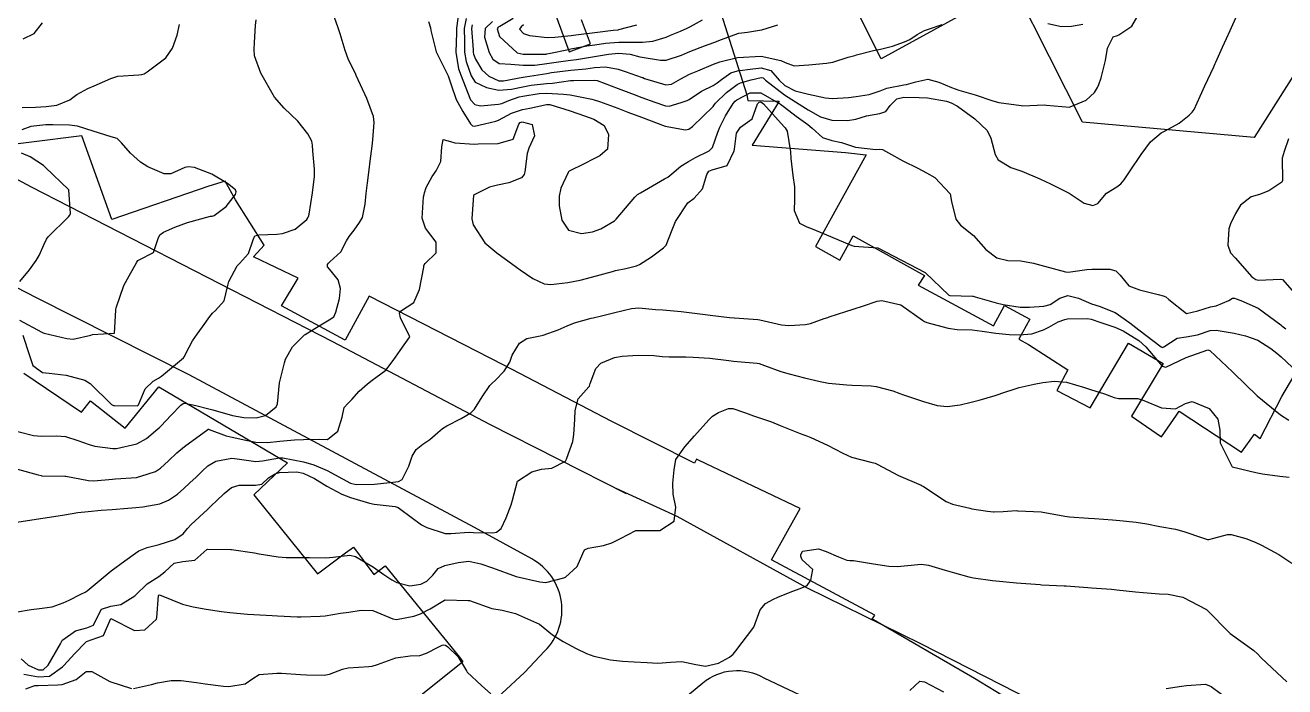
# Model space of a CAD drawing. Header units: metres. Extents: x 318500 to 325275, y 7408834 to 7428799.
# Drawn here: x 320333.5 to 320439.3, y 7410112.4 to 7410168 of the extents above; entities that cross this region are included whole.
import ezdxf

# ---------------------------------------------------------------- set-up
doc = ezdxf.new("R2010")
doc.units = ezdxf.units.M
doc.header["$MEASUREMENT"] = 0
for name, color, linetype in [('Curvas de Nivel 1m', 11, 'Continuous'), ('Curvas de Nivel 5m', 15, 'Continuous'), ('Edificações', 30, 'Continuous'), ('Vias Primárias', 230, 'Continuous')]:
    doc.layers.add(name, color=color, linetype=linetype)

msp = doc.modelspace()

# ---------------------------------------------------------------- linework, layer by layer
at = {"layer": 'Curvas de Nivel 1m', "flags": 128}
for points, elevation in [([(320369.9, 7410169.2), (320369.71, 7410167.75), (320369.69, 7410167.38), (320369.65, 7410165.75), (320369.88, 7410164.34), (320370.09, 7410163.75), (320370.63, 7410162.37), (320370.89, 7410161.74), (320371.24, 7410161.34), (320371.73, 7410161.24), (320373.24, 7410161.36), (320373.51, 7410161.44), (320374.1, 7410161.69), (320374.96, 7410161.98), (320375.26, 7410162.04), (320376.65, 7410162.26), (320377.26, 7410162.29), (320378.68, 7410162.21), (320379.26, 7410162.15), (320381.06, 7410161.79), (320381.25, 7410161.74), (320381.72, 7410161.59), (320383.24, 7410161.02), (320384.1, 7410160.69), (320385.23, 7410160.27), (320387.22, 7410159.52), (320388.93, 7410159.2), (320389.22, 7410159.27), (320389.52, 7410159.49), (320390.39, 7410160.32), (320391.25, 7410161.17), (320391.37, 7410161.34), (320391.46, 7410161.46), (320392.37, 7410162.34), (320393.27, 7410163.01), (320393.56, 7410163.15), (320394.44, 7410163.42), (320395.28, 7410163.61), (320395.45, 7410163.58), (320395.65, 7410163.4), (320397.26, 7410162.16), (320398.47, 7410161.37), (320399.24, 7410160.89), (320400.27, 7410160.31), (320401.23, 7410160.02), (320402.55, 7410159.99), (320403.23, 7410160.11), (320404.14, 7410160.39), (320405.24, 7410160.58), (320405.77, 7410160.75), (320406.13, 7410161.27), (320406.69, 7410161.83), (320407.26, 7410161.95), (320408.56, 7410161.93), (320409.26, 7410161.91), (320410.84, 7410161.62), (320411.25, 7410161.48), (320411.78, 7410161.19), (320413.23, 7410160.14), (320414.26, 7410159.15), (320414.58, 7410158.51), (320414.93, 7410157.14), (320415.19, 7410156.69), (320416.26, 7410156.06), (320417.18, 7410155.73), (320418.69, 7410155.1), (320419.17, 7410154.87), (320419.54, 7410154.71), (320421.15, 7410153.88), (320422.41, 7410153.05), (320423.14, 7410152.86), (320423.56, 7410153.03), (320424.28, 7410153.9), (320425.16, 7410154.43), (320425.5, 7410154.67), (320425.77, 7410155), (320426.33, 7410155.84), (320427.1, 7410156.98), (320427.2, 7410157.14), (320427.98, 7410158.21), (320428.87, 7410158.96), (320429.11, 7410159.08), (320429.22, 7410159.13), (320430.39, 7410159.78), (320431.24, 7410160.45), (320431.49, 7410160.69), (320431.66, 7410160.92), (320432.15, 7410162.03), (320432.55, 7410162.91), (320433.3, 7410164.5), (320433.42, 7410164.78), (320433.48, 7410164.9), (320434.04, 7410166.17), (320434.37, 7410166.89), (320434.66, 7410167.57), (320435.27, 7410168.88)], 751), ([(320332.87, 7410133.85), (320334.17, 7410133.53), (320334.86, 7410133.45), (320336.15, 7410133.48), (320336.86, 7410133.43), (320337.91, 7410133.11), (320338.86, 7410132.76), (320339.32, 7410132.62), (320340.85, 7410132.42), (320341.16, 7410132.43), (320342.86, 7410132.82), (320343.67, 7410133.28), (320344.63, 7410134.08), (320344.76, 7410134.2), (320344.87, 7410134.31), (320345.74, 7410135.22), (320346.56, 7410136.06), (320346.74, 7410136.21), (320346.9, 7410136.25), (320347.8, 7410136.04), (320348.9, 7410135.77), (320349.23, 7410135.68), (320350.89, 7410135.21), (320351.85, 7410135.02), (320352.89, 7410135.01), (320353.66, 7410135.19), (320354.57, 7410135.94), (320354.67, 7410136.18), (320354.85, 7410137.94), (320354.93, 7410138.29), (320355.26, 7410139.62), (320355.35, 7410139.94), (320355.94, 7410140.96), (320356.87, 7410141.92), (320356.93, 7410141.97), (320356.98, 7410142.01), (320358.16, 7410142.74), (320359, 7410143.24), (320359.39, 7410143.5), (320359.56, 7410143.88), (320359.87, 7410145.04), (320359.95, 7410145.88), (320359.77, 7410146.6), (320359.06, 7410147.48), (320358.87, 7410147.7), (320358.88, 7410147.89), (320358.95, 7410148), (320359.06, 7410148.11), (320359.99, 7410148.97), (320360.47, 7410149.87), (320360.7, 7410150.26), (320361.1, 7410150.79), (320361.56, 7410151.41), (320361.8, 7410151.85), (320362.02, 7410152.96), (320362.12, 7410153.85), (320362.23, 7410154.77), (320362.37, 7410155.85), (320362.46, 7410156.57), (320362.62, 7410157.85), (320362.68, 7410158.37), (320362.8, 7410159.84), (320362.73, 7410160.34), (320362.18, 7410161.85), (320361.28, 7410163.78), (320361.24, 7410163.86), (320360.6, 7410165.17), (320360.34, 7410165.87), (320359.92, 7410167.28), (320359.73, 7410167.88), (320359.35, 7410168.97)], 752), ([(320333.28, 7410141.94), (320333.85, 7410140.23), (320334.11, 7410139.39), (320334.94, 7410138.81), (320335.48, 7410138.75), (320336.93, 7410138.6), (320338.49, 7410138.16), (320338.93, 7410137.9), (320340.74, 7410136.13), (320340.9, 7410136.05), (320340.99, 7410136.04), (320342.9, 7410136.02), (320342.95, 7410136.05), (320342.99, 7410136.1), (320343.56, 7410137.45), (320344.22, 7410138.09), (320344.67, 7410138.34), (320344.93, 7410138.51), (320346.77, 7410140.05), (320346.85, 7410140.15), (320346.96, 7410140.42), (320347.53, 7410141.48), (320347.93, 7410142.04), (320348.38, 7410142.64), (320349, 7410143.53), (320349.22, 7410143.8), (320349.45, 7410144.02), (320350.18, 7410144.85), (320350.47, 7410146.01), (320350.57, 7410146.47), (320351.05, 7410147.35), (320351.27, 7410147.78), (320351.47, 7410147.99), (320352.22, 7410148.83), (320352.62, 7410149.98), (320352.77, 7410150.3), (320353.1, 7410150.4), (320354.6, 7410150.45), (320355.1, 7410150.51), (320356.16, 7410150.87), (320357.12, 7410151.68), (320357.22, 7410151.81), (320357.28, 7410151.92), (320357.34, 7410152.13), (320357.6, 7410153.91), (320357.78, 7410155.29), (320357.78, 7410155.91), (320357.64, 7410157.46), (320357.62, 7410157.91), (320357.55, 7410158.26), (320357.21, 7410158.88), (320356.38, 7410159.93), (320355.24, 7410161.03), (320354.41, 7410161.95), (320353.28, 7410163.97), (320352.73, 7410165.42), (320352.7, 7410165.98), (320352.73, 7410166.56), (320352.82, 7410167.98), (320352.87, 7410168.45)], 751), ([(320333.31, 7410166.86), (320334.24, 7410167.31), (320334.92, 7410168.22)], 749), ([(320367.34, 7410168.33), (320367.52, 7410167.78), (320367.54, 7410167.56), (320367.99, 7410165.77), (320368.68, 7410164.37), (320369.01, 7410163.76), (320369.27, 7410162.92), (320369.67, 7410161.75), (320370.22, 7410160.76), (320370.89, 7410159.73), (320371.04, 7410159.56), (320371.22, 7410159.53), (320372.06, 7410159.72), (320373, 7410159.93), (320373.22, 7410160.02), (320374.31, 7410160.61), (320375.24, 7410160.93), (320375.87, 7410161.04), (320377.25, 7410161.35), (320377.55, 7410161.34), (320379.24, 7410160.82), (320380.45, 7410160.39), (320381.23, 7410160.1), (320382.09, 7410159.59), (320382.46, 7410158.83), (320382.37, 7410157.58), (320381.75, 7410157.03), (320381.19, 7410156.74), (320380.43, 7410156.36), (320379.17, 7410155.73), (320379.11, 7410155.68), (320379.08, 7410155.62), (320378.46, 7410154.32), (320378.31, 7410153.63), (320378.32, 7410152.83), (320378.56, 7410151.63), (320379.11, 7410150.78), (320380.21, 7410150.5), (320381.11, 7410150.63), (320381.81, 7410150.89), (320382.96, 7410151.57), (320383.12, 7410151.71), (320384.67, 7410153.55), (320384.9, 7410153.79), (320385.15, 7410153.93), (320386.17, 7410154.51), (320387.16, 7410155.08), (320387.44, 7410155.24), (320387.78, 7410155.51), (320388.53, 7410156.15), (320389.19, 7410156.56), (320389.77, 7410156.9), (320390.92, 7410157.46), (320391.2, 7410157.72), (320391.66, 7410159.01), (320391.82, 7410159.45), (320392.3, 7410160.39), (320392.94, 7410161.44), (320393.09, 7410161.61), (320393.25, 7410161.73), (320394.37, 7410162.31), (320395.26, 7410162.33), (320396.92, 7410161.38), (320397.25, 7410161.13), (320398.23, 7410160.37), (320399.22, 7410159.65), (320399.58, 7410159.35), (320400.45, 7410158.58), (320401.21, 7410158.31), (320402.04, 7410158.15), (320403.2, 7410157.76), (320404.93, 7410157.55), (320405.2, 7410157.6), (320405.49, 7410157.56), (320405.98, 7410157.27), (320407.19, 7410156.6), (320408.43, 7410155.99), (320409.18, 7410155.61), (320409.86, 7410155.21), (320411.15, 7410153.82), (320411.28, 7410153.2), (320411.63, 7410151.69), (320412.04, 7410151.19), (320413.11, 7410150.34), (320414.16, 7410149.15), (320415.08, 7410148.44), (320415.99, 7410148.22), (320417.08, 7410148.21), (320418.16, 7410148.01), (320419.07, 7410147.75), (320420.85, 7410147.28), (320421.06, 7410147.26), (320422.65, 7410147.46), (320423.07, 7410147.49), (320424.58, 7410147.5), (320425.07, 7410147.35), (320425.43, 7410147), (320426.17, 7410146.11), (320427.05, 7410145.77), (320428.63, 7410145.38), (320429.04, 7410145.27), (320429.26, 7410145.18), (320429.51, 7410144.95), (320431.02, 7410143.77), (320431.95, 7410143.99), (320433.03, 7410144.33), (320433.51, 7410144.42), (320434.56, 7410144.88), (320434.87, 7410145.05), (320435.04, 7410145.05), (320435.17, 7410145.01), (320435.58, 7410144.87), (320437.03, 7410144.22), (320438.93, 7410142.82), (320439.01, 7410142.75), (320439.34, 7410142.48)], 752), ([(320371.03, 7410168.04), (320370.97, 7410167.74), (320371.09, 7410165.94), (320371.1, 7410165.73), (320371.13, 7410165.57), (320371.29, 7410165.15), (320371.83, 7410164.27), (320372.42, 7410163.71), (320373.27, 7410163.33), (320373.65, 7410163.32), (320375.28, 7410163.65), (320375.31, 7410163.65), (320375.47, 7410163.68), (320377.28, 7410163.96), (320377.67, 7410164.03), (320379.29, 7410164.23), (320380.55, 7410164.35), (320381.29, 7410164.44), (320382.22, 7410164.51), (320383.29, 7410164.32), (320383.86, 7410164.13), (320385.28, 7410163.61), (320385.34, 7410163.6), (320385.48, 7410163.54), (320387.27, 7410162.99), (320387.75, 7410163.04), (320388.55, 7410163.5), (320389.28, 7410163.89), (320389.98, 7410164.17), (320391.29, 7410164.72), (320391.81, 7410164.94), (320393.3, 7410165.29), (320395.29, 7410165.4), (320396.94, 7410165.03), (320397.29, 7410164.88), (320398.06, 7410164.6), (320399.29, 7410164.69), (320400.78, 7410164.83), (320401.3, 7410164.91), (320402.58, 7410165.31), (320403.14, 7410165.47), (320403.3, 7410165.51), (320404.71, 7410165.88), (320405.31, 7410166), (320406.33, 7410166.25), (320407.32, 7410166.6), (320407.76, 7410166.8), (320408.39, 7410167.23), (320409, 7410167.56), (320409.34, 7410167.67), (320410.49, 7410168.06)], 749), ([(320372.72, 7410168.33), (320372.1, 7410167.72), (320372.04, 7410166.99), (320372.44, 7410165.71), (320372.75, 7410165.16), (320373.29, 7410164.78), (320374.26, 7410164.72), (320375.29, 7410164.65), (320376.27, 7410164.64), (320377.29, 7410164.78), (320378.65, 7410164.98), (320379.29, 7410165.06), (320379.79, 7410165.12), (320381.3, 7410165.37), (320382.46, 7410165.58), (320383.3, 7410165.65), (320384.28, 7410165.56), (320385.11, 7410165.35), (320385.3, 7410165.31), (320386.83, 7410165.06), (320387.3, 7410165.06), (320388.6, 7410165.5), (320389.09, 7410165.71), (320389.3, 7410165.79), (320390.53, 7410166.26), (320391.32, 7410166.56), (320391.96, 7410166.81), (320393.33, 7410167.32), (320393.42, 7410167.35), (320394.14, 7410167.43), (320395.15, 7410167.59), (320395.33, 7410167.63), (320396.69, 7410168.04)], 748), ([(320374.47, 7410168.56), (320373.33, 7410167.89), (320373.2, 7410167.83), (320373.11, 7410167.7), (320373.32, 7410167.07), (320374.79, 7410165.69), (320375.3, 7410165.57), (320377.23, 7410165.58), (320377.3, 7410165.59), (320377.6, 7410165.65), (320378.98, 7410165.95), (320379.31, 7410166.02), (320380.64, 7410166.27), (320381.31, 7410166.37), (320382.22, 7410166.49), (320383.32, 7410166.58), (320384.29, 7410166.58), (320385.32, 7410166.58), (320386.18, 7410166.67), (320387.32, 7410167.01), (320387.68, 7410167.16), (320388.52, 7410167.5), (320389.07, 7410167.76), (320389.34, 7410167.89), (320390.37, 7410168.45)], 747), ([(320375.34, 7410168.05), (320375.13, 7410167.88), (320375, 7410167.68), (320375.32, 7410167.3), (320375.84, 7410167.15), (320377.32, 7410166.97), (320377.97, 7410166.99), (320379.32, 7410167.15), (320379.73, 7410167.2), (320381.33, 7410167.4), (320382.87, 7410167.58), (320383.27, 7410167.63), (320383.33, 7410167.65), (320384.84, 7410168.05)], 746), ([(320419.35, 7410168.14), (320420.51, 7410167.91), (320421.34, 7410167.93), (320422.31, 7410168.09)], 749), ([(320332.83, 7410130.69), (320334.57, 7410130.21), (320334.82, 7410130.15), (320334.89, 7410130.14), (320336.82, 7410130.11), (320336.9, 7410130.1), (320338.81, 7410129.74), (320339.25, 7410129.72), (320340.82, 7410129.85), (320341.07, 7410129.87), (320342.82, 7410130), (320342.9, 7410130.01), (320343.2, 7410130.1), (320344.41, 7410130.5), (320344.83, 7410130.76), (320345.51, 7410131.4), (320346.22, 7410132.06), (320346.86, 7410132.6), (320348.82, 7410134.02), (320348.85, 7410134.04), (320348.87, 7410134.04), (320348.92, 7410134.02), (320350.35, 7410133.49), (320350.86, 7410133.38), (320352.01, 7410133.13), (320352.86, 7410132.95), (320353.82, 7410132.92), (320354.86, 7410133.05), (320356.09, 7410133.16), (320356.86, 7410133.18), (320358.16, 7410133.2), (320358.86, 7410133.19), (320359.74, 7410133.88), (320360.09, 7410135.07), (320360.27, 7410135.87), (320360.57, 7410136.2), (320360.91, 7410136.54), (320361.53, 7410137.25), (320362.22, 7410137.85), (320362.62, 7410138.16), (320362.94, 7410138.38), (320363.77, 7410139.01), (320364.39, 7410139.82), (320364.97, 7410140.66), (320365.78, 7410141.8), (320365, 7410143.41), (320364.91, 7410143.81), (320364.93, 7410143.89), (320365.01, 7410143.96), (320366.12, 7410144.69), (320366.59, 7410145.79), (320366.96, 7410147.68), (320366.97, 7410147.78), (320366.98, 7410147.86), (320367.06, 7410147.98), (320367.99, 7410148.86), (320368, 7410149.77), (320367.11, 7410150.94), (320366.82, 7410151.78), (320366.94, 7410153.58), (320366.98, 7410153.78), (320367, 7410153.92), (320367.15, 7410154.36), (320367.65, 7410155.29), (320367.99, 7410155.77), (320368.39, 7410156.56), (320368.47, 7410157.77), (320368.57, 7410158.41), (320369.2, 7410158.22), (320369.56, 7410158.11), (320371.2, 7410158), (320371.51, 7410158.03), (320373.2, 7410158.07), (320374.46, 7410158.44), (320374.93, 7410159.68), (320375.06, 7410159.84), (320375.22, 7410159.88), (320376.06, 7410159.67), (320376.26, 7410158.71), (320375.77, 7410157.67), (320375.64, 7410157.23), (320375.45, 7410155.68), (320375.38, 7410155.46), (320375.16, 7410155.19), (320374.09, 7410154.76), (320373.15, 7410154.55), (320372.47, 7410154.39), (320371.14, 7410153.73), (320370.98, 7410151.73), (320371.11, 7410151.23), (320372.08, 7410149.72), (320373.08, 7410148.88), (320374.75, 7410147.68), (320375.06, 7410147.44), (320376.1, 7410146.71), (320377.05, 7410146.27), (320377.61, 7410146.21), (320379.05, 7410146.37), (320380.08, 7410146.58), (320381.05, 7410146.84), (320382.8, 7410147.31), (320383.06, 7410147.38), (320383.91, 7410147.56), (320384.83, 7410147.78), (320385.07, 7410147.88), (320386.07, 7410148.54), (320387.09, 7410149.3), (320387.21, 7410149.4), (320387.3, 7410149.52), (320387.8, 7410150.82), (320388.09, 7410151.51), (320389.14, 7410153.07), (320389.65, 7410153.48), (320390.37, 7410154.26), (320390.72, 7410155.47), (320390.89, 7410155.75), (320391.18, 7410155.84), (320392.42, 7410156.21), (320393.03, 7410157.44), (320393.05, 7410157.6), (320393.21, 7410158.92), (320393.56, 7410159.43), (320394.52, 7410160.13), (320394.97, 7410161.41), (320395.11, 7410161.55), (320395.25, 7410161.56), (320395.48, 7410161.41), (320397.22, 7410159.47), (320397.3, 7410159.38), (320397.48, 7410159.11), (320397.76, 7410157.37), (320397.78, 7410156.79), (320397.94, 7410155.37), (320398.1, 7410154.42), (320398.08, 7410153.37), (320398.06, 7410152.44), (320398.51, 7410151.37), (320399.12, 7410151.06), (320399.58, 7410150.88), (320401.1, 7410150.25), (320402.91, 7410149.49), (320403.09, 7410149.44), (320405.09, 7410149.28), (320407.08, 7410148.27), (320409.06, 7410147.22), (320411.04, 7410145.31), (320411.13, 7410145.28), (320413.04, 7410145.23), (320413.09, 7410145.22), (320413.25, 7410145.17), (320415.03, 7410144.68), (320415.62, 7410144.54), (320417.03, 7410144.31), (320417.82, 7410144.31), (320419.03, 7410144.4), (320419.57, 7410144.54), (320420.37, 7410145.07), (320421.04, 7410145.29), (320421.95, 7410145.05), (320423.03, 7410144.59), (320423.66, 7410144.4), (320425.02, 7410143.87), (320426.24, 7410142.99), (320427, 7410142.39), (320428.89, 7410140.96), (320428.98, 7410140.92), (320429.1, 7410140.96), (320430.22, 7410141.71), (320430.99, 7410141.82), (320431.92, 7410141.99), (320433, 7410142.35), (320433.51, 7410142.38), (320435, 7410142.12), (320435.97, 7410141.89), (320436.99, 7410141.52), (320438.08, 7410140.83), (320438.59, 7410140.44), (320438.97, 7410140.13), (320440.35, 7410138.81)], 753), ([(320439.58, 7410158.46), (320439.21, 7410157.39), (320439.05, 7410156.82), (320439.06, 7410154.94), (320439, 7410154.82), (320437.91, 7410154.09), (320437.15, 7410153.79), (320436.44, 7410153.57), (320435.53, 7410152.87), (320435.13, 7410152.18), (320434.71, 7410151.3), (320434.55, 7410150.89), (320434.47, 7410149.52), (320434.7, 7410148.88), (320435.08, 7410148.46), (320436.5, 7410146.86), (320436.82, 7410146.62), (320437.06, 7410146.57), (320438.9, 7410146.67), (320439.06, 7410146.63), (320440.67, 7410144.8)], 751), ([(320333.03, 7410146.46), (320333.84, 7410147.44), (320334.4, 7410148.22), (320334.64, 7410148.64), (320335.08, 7410149.61), (320335.27, 7410150.02), (320335.4, 7410150.21), (320337.11, 7410151.89), (320337.24, 7410152.04), (320337.29, 7410152.18), (320337.14, 7410154.18), (320335.17, 7410156.07), (320335.03, 7410156.21), (320333.9, 7410156.95), (320333.18, 7410157.26)], 749), ([(320332.77, 7410126.24), (320334.77, 7410126.54), (320335.16, 7410126.59), (320336.78, 7410126.86), (320337.91, 7410127.04), (320338.78, 7410127.14), (320339.87, 7410127.23), (320340.78, 7410127.31), (320342.09, 7410127.42), (320342.78, 7410127.47), (320343.35, 7410127.53), (320344.79, 7410127.78), (320345.51, 7410128.07), (320346.27, 7410128.58), (320346.8, 7410129.05), (320347.32, 7410129.54), (320347.84, 7410130.03), (320348.35, 7410130.51), (320348.83, 7410130.97), (320349.5, 7410131.36), (320350.84, 7410131.62), (320351.27, 7410131.57), (320352.84, 7410131.32), (320353.42, 7410131.38), (320354.85, 7410131.65), (320355.13, 7410131.65), (320356.84, 7410131.31), (320357.71, 7410131.04), (320358.83, 7410130.57), (320360.12, 7410129.87), (320360.81, 7410129.5), (320361.28, 7410129.39), (320362.81, 7410129.44), (320364.61, 7410129.61), (320364.82, 7410129.64), (320365.15, 7410129.81), (320365.7, 7410130.93), (320365.99, 7410131.79), (320366.32, 7410132.33), (320366.87, 7410132.78), (320367.45, 7410133.19), (320368.12, 7410133.77), (320368.53, 7410134.12), (320368.89, 7410134.33), (320370.09, 7410134.94), (320370.9, 7410135.43), (320371.2, 7410135.73), (320371.87, 7410136.76), (320372.49, 7410137.71), (320372.71, 7410137.92), (320372.94, 7410138.13), (320373.7, 7410138.94), (320374.17, 7410139.69), (320374.39, 7410140.26), (320374.98, 7410141.29), (320375.62, 7410141.67), (320376.73, 7410141.91), (320376.98, 7410141.96), (320378.23, 7410142.39), (320379, 7410142.75), (320379.61, 7410143), (320381.01, 7410143.37), (320381.19, 7410143.41), (320381.87, 7410143.59), (320382.77, 7410143.81), (320383.01, 7410143.87), (320384.39, 7410144.18), (320385.02, 7410144.24), (320386.42, 7410144.12), (320387.02, 7410144.08), (320388.56, 7410143.95), (320389.02, 7410143.89), (320390.82, 7410143.65), (320391.01, 7410143.63), (320392.64, 7410143.44), (320393.01, 7410143.4), (320393.05, 7410143.4), (320395.01, 7410143.27), (320395.17, 7410143.25), (320397, 7410142.83), (320397.6, 7410142.77), (320399, 7410142.86), (320399.42, 7410142.94), (320400.57, 7410143.34), (320400.89, 7410143.45), (320401.01, 7410143.48), (320402.39, 7410143.94), (320403.02, 7410144.15), (320403.89, 7410144.43), (320405.03, 7410144.82), (320405.43, 7410144.88), (320407.03, 7410144.49), (320408.83, 7410143.22), (320409.01, 7410143.09), (320409.21, 7410143.02), (320411, 7410142.55), (320411.75, 7410142.44), (320413, 7410142.39), (320413.86, 7410142.3), (320414.99, 7410142.11), (320416.12, 7410142), (320416.99, 7410141.97), (320418.03, 7410142.07), (320419, 7410142.4), (320419.45, 7410142.63), (320420.24, 7410143.07), (320420.79, 7410143.28), (320421.01, 7410143.33), (320422.7, 7410143.35), (320423.01, 7410143.29), (320423.8, 7410143.03), (320425, 7410142.62), (320425.69, 7410142.31), (320426.99, 7410141.5), (320427.58, 7410140.97), (320428.96, 7410139.34), (320429.27, 7410139.26), (320430.97, 7410140.08), (320432.79, 7410140.71), (320432.98, 7410140.66), (320434.86, 7410138.88), (320434.96, 7410138.78), (320436.93, 7410136.85), (320438.91, 7410135.25), (320439.61, 7410134.81)], 754), ([(320333.13, 7410114.75), (320333.72, 7410114.22), (320334.6, 7410113.81), (320334.98, 7410113.83), (320335.4, 7410114.2), (320336.45, 7410116), (320336.52, 7410116.18), (320336.55, 7410116.26), (320336.63, 7410116.35), (320337.7, 7410117.11), (320338.65, 7410117.36), (320339.23, 7410117.58), (320339.49, 7410118.15), (320339.88, 7410118.93), (320340.68, 7410119.18), (320341.5, 7410119.3), (320342.69, 7410120.04), (320342.72, 7410120.07), (320342.74, 7410120.1), (320343.72, 7410121.06), (320344.71, 7410121.67), (320345.21, 7410122.07), (320345.99, 7410122.79), (320346.72, 7410122.94), (320347.73, 7410123.03), (320348.74, 7410123.93), (320348.79, 7410123.97), (320350.74, 7410123.94), (320350.8, 7410123.94), (320352.74, 7410123.65), (320353.12, 7410123.58), (320354.73, 7410123.33), (320355.39, 7410123.27), (320356.73, 7410123.27), (320357.37, 7410123.27), (320358.73, 7410123.23), (320359.34, 7410123.28), (320360.73, 7410123.47), (320361.23, 7410123.36), (320362.72, 7410122.45), (320363.61, 7410121.83), (320364.28, 7410121.39), (320364.7, 7410121.15), (320365.79, 7410120.88), (320366.7, 7410121.02), (320367.22, 7410121.26), (320367.7, 7410121.77), (320368.16, 7410122.33), (320368.73, 7410122.58), (320369.84, 7410122.85), (320370.73, 7410122.95), (320371.75, 7410122.74), (320372.73, 7410122.39), (320374.72, 7410121.68), (320376.71, 7410121.21), (320377.2, 7410121.16), (320378.72, 7410121.55), (320378.77, 7410121.57), (320378.86, 7410121.62), (320379.83, 7410122.51), (320380.31, 7410123.6), (320380.45, 7410123.9), (320380.75, 7410124.04), (320382.06, 7410124.27), (320382.75, 7410124.51), (320383.46, 7410124.86), (320384.77, 7410125.54), (320386.77, 7410125.52), (320387.97, 7410126.31), (320388.12, 7410127.5), (320387.9, 7410128.6), (320387.87, 7410129.5), (320387.97, 7410130.63), (320388.11, 7410131.5), (320388.87, 7410132.57), (320389.7, 7410133.48), (320390.89, 7410134.83), (320391.21, 7410135.14), (320391.69, 7410135.45), (320392.55, 7410135.8), (320392.91, 7410135.79), (320393.97, 7410135.42), (320394.65, 7410135.16), (320394.9, 7410135.09), (320396.16, 7410134.66), (320396.89, 7410134.35), (320398.57, 7410133.68), (320398.88, 7410133.58), (320399.05, 7410133.52), (320399.47, 7410133.35), (320400.87, 7410132.71), (320402.15, 7410132.02), (320402.86, 7410131.71), (320404.51, 7410131.28), (320404.85, 7410131.19), (320405.02, 7410131.11), (320406.83, 7410130.16), (320408.71, 7410129.34), (320408.82, 7410129.29), (320408.93, 7410129.22), (320410.81, 7410127.98), (320411.36, 7410127.74), (320412.8, 7410127.4), (320412.99, 7410127.36), (320414.3, 7410127.15), (320414.8, 7410127.09), (320414.85, 7410127.09), (320415.61, 7410127.13), (320416.71, 7410127.21), (320416.8, 7410127.2), (320416.86, 7410127.18), (320418.8, 7410127.09), (320420.79, 7410126.73), (320421.17, 7410126.68), (320422.79, 7410126.57), (320423.28, 7410126.54), (320424.79, 7410126.44), (320425.41, 7410126.38), (320426.79, 7410126.22), (320427.67, 7410126.09), (320428.78, 7410125.88), (320430.08, 7410125.64), (320430.78, 7410125.46), (320432.36, 7410124.91), (320432.77, 7410124.79), (320432.89, 7410124.78), (320433.3, 7410124.89), (320434.46, 7410125.2), (320434.77, 7410125.2), (320435.98, 7410124.86), (320436.77, 7410124.55), (320437.31, 7410124.29), (320438.75, 7410123.52), (320439.84, 7410122.8)], 756), ([(320333.37, 7410113.46), (320334.6, 7410113.22), (320335.51, 7410113.28), (320336.61, 7410114.07), (320336.66, 7410114.12), (320336.73, 7410114.18), (320337.63, 7410115.16), (320338.57, 7410116.16), (320338.6, 7410116.19), (320338.63, 7410116.19), (320340.06, 7410116.72), (320340.66, 7410118.13), (320342.65, 7410117.14), (320343.54, 7410117.19), (320344.5, 7410118.08), (320344.53, 7410118.21), (320344.68, 7410120.08), (320344.74, 7410120.12), (320344.91, 7410120.08), (320346.68, 7410119.33), (320347.59, 7410119.12), (320348.67, 7410118.93), (320349.96, 7410118.72), (320350.67, 7410118.63), (320352.15, 7410118.49), (320352.67, 7410118.46), (320354.22, 7410118.39), (320354.67, 7410118.37), (320356.32, 7410118.27), (320356.67, 7410118.27), (320358.24, 7410118.32), (320358.67, 7410118.37), (320359.97, 7410118.57), (320360.67, 7410118.67), (320361.69, 7410118.84), (320362.67, 7410118.8), (320364.36, 7410118.11), (320364.66, 7410118.06), (320366.12, 7410118.33), (320366.67, 7410118.54), (320367.5, 7410118.95), (320368.69, 7410119.69), (320368.74, 7410119.7), (320370.69, 7410119.66), (320370.78, 7410119.64), (320372.68, 7410118.98), (320373.53, 7410118.84), (320374.67, 7410118.55), (320376.66, 7410117.65), (320377.77, 7410116.75), (320378.65, 7410116.19), (320379.75, 7410115.61), (320380.63, 7410115.19), (320381.24, 7410114.98), (320382.63, 7410114.66), (320383.64, 7410114.54), (320384.62, 7410114.49), (320385.72, 7410114.43), (320386.62, 7410114.39), (320387.66, 7410114.47), (320388.63, 7410114.53), (320389.81, 7410114.28), (320390.62, 7410114.14), (320391.69, 7410114.38), (320392.63, 7410114.89), (320392.93, 7410115.14), (320393.17, 7410115.43), (320394.66, 7410117.41), (320395.21, 7410118.87), (320395.66, 7410119.4), (320396.32, 7410119.76), (320396.7, 7410119.92), (320397.72, 7410120.36), (320398.71, 7410120.72), (320399.14, 7410120.92), (320399.46, 7410121.35), (320399.64, 7410122.25), (320398.74, 7410123.08), (320398.63, 7410123.36), (320398.63, 7410123.48), (320398.75, 7410123.79), (320400.11, 7410123.98), (320400.75, 7410123.76), (320401.79, 7410123.31), (320402.48, 7410123.05), (320402.74, 7410123.02), (320403.03, 7410123.01), (320404.73, 7410122.72), (320406.02, 7410122.54), (320406.73, 7410122.52), (320408.17, 7410122.66), (320408.73, 7410122.71), (320409.33, 7410122.62), (320410.73, 7410122.2), (320411.52, 7410121.98), (320412.72, 7410121.65), (320413.12, 7410121.56), (320414.72, 7410121.32), (320416.72, 7410121.12), (320418.72, 7410120.98), (320418.84, 7410120.97), (320420.72, 7410120.89), (320420.9, 7410120.87), (320422.72, 7410120.74), (320423.03, 7410120.72), (320424.71, 7410120.59), (320425.17, 7410120.55), (320426.71, 7410120.38), (320427.37, 7410120.31), (320428.71, 7410120.22), (320429.46, 7410120.19), (320430.7, 7410119.92), (320432.69, 7410118.9), (320434.66, 7410116.87), (320436.65, 7410115.45), (320436.96, 7410115.16), (320437.27, 7410114.84), (320438.62, 7410113.58), (320439.44, 7410112.81)], 757), ([(320342.58, 7410112.26), (320344.08, 7410112.59), (320344.59, 7410112.73), (320345.75, 7410112.91), (320346.59, 7410112.91), (320347.87, 7410112.75), (320348.59, 7410112.63), (320350.14, 7410112.45), (320350.59, 7410112.43), (320351.94, 7410112.63), (320352.6, 7410113.08), (320353.14, 7410113.42), (320354.6, 7410113.55), (320355.01, 7410113.53), (320356.6, 7410113.44), (320357.11, 7410113.41), (320358.6, 7410113.38), (320359.03, 7410113.46), (320360.13, 7410113.87), (320360.61, 7410113.98), (320362.34, 7410114.11), (320362.61, 7410114.14), (320363.06, 7410114.28), (320364.62, 7410114.83), (320365.82, 7410114.99), (320366.62, 7410115.03), (320367.18, 7410115.22), (320368.23, 7410115.76), (320368.5, 7410115.89), (320368.63, 7410115.93), (320368.77, 7410115.9), (320368.98, 7410115.75), (320369.82, 7410114.94), (320370.55, 7410113.73), (320370.61, 7410113.63), (320371.8, 7410112.51), (320372.58, 7410111.8)], 758), ([(320333.54, 7410112.23), (320334.29, 7410112.51), (320334.58, 7410112.51), (320336.22, 7410112.55), (320336.59, 7410112.6), (320337.76, 7410113), (320338.6, 7410113.68), (320339.08, 7410113.67), (320340.59, 7410112.83), (320342.42, 7410112.26)], 758), ([(320407.76, 7410112.07), (320408.6, 7410112.86), (320409.01, 7410112.81), (320410.59, 7410111.96)], 758), ([(320429.29, 7410112.25), (320430.6, 7410112.45), (320431.02, 7410112.51), (320432.61, 7410112.62), (320433.07, 7410112.43), (320434.59, 7410111.29)], 758)]:
    msp.add_lwpolyline(points, dxfattribs=dict(at, elevation=elevation))
at = {"layer": 'Curvas de Nivel 5m', "flags": 128}
for points, elevation in [([(320333.23, 7410161.08), (320334.35, 7410161.11), (320335.23, 7410161.17), (320336.14, 7410161.3), (320337.24, 7410161.74), (320337.49, 7410161.93), (320337.82, 7410162.17), (320338.74, 7410162.68), (320339.26, 7410162.91), (320340.66, 7410163.53), (320341.27, 7410163.71), (320343.01, 7410163.84), (320343.28, 7410163.85), (320343.47, 7410163.91), (320343.71, 7410164.1), (320344.61, 7410164.77), (320345.29, 7410165.27), (320345.86, 7410166.07), (320346.23, 7410167.16), (320346.43, 7410168.06)], 750), ([(320370.52, 7410168.56), (320370.35, 7410167.74), (320370.36, 7410166.69), (320370.38, 7410165.74), (320370.51, 7410164.96), (320370.94, 7410163.74), (320371.27, 7410163.21), (320372.22, 7410162.76), (320373.26, 7410162.55), (320374.32, 7410162.63), (320375.27, 7410162.84), (320375.98, 7410162.96), (320377.27, 7410163.1), (320377.77, 7410163.14), (320379.28, 7410163.35), (320379.52, 7410163.37), (320381.28, 7410163.4), (320381.51, 7410163.36), (320383.27, 7410162.7), (320384.63, 7410162.18), (320385.26, 7410161.94), (320386.35, 7410161.53), (320387.25, 7410161.22), (320387.56, 7410161.2), (320388.57, 7410161.5), (320389.07, 7410161.67), (320389.25, 7410161.77), (320390.28, 7410162.46), (320391.27, 7410162.95), (320391.58, 7410163.15), (320391.95, 7410163.45), (320392.73, 7410164), (320393.29, 7410164.18), (320394.15, 7410164.29), (320395.29, 7410164.42), (320396.1, 7410164.21), (320396.79, 7410163.39), (320397.27, 7410162.93), (320398.13, 7410162.5), (320399.26, 7410162.2), (320400.69, 7410161.9), (320401.26, 7410161.85), (320402.63, 7410161.94), (320403.26, 7410162.01), (320404.36, 7410162.19), (320405.27, 7410162.49), (320405.83, 7410162.71), (320407.28, 7410162.99), (320407.5, 7410163.02), (320408.27, 7410163.24), (320409.28, 7410163.46), (320410.21, 7410163.21), (320411.27, 7410162.78), (320411.9, 7410162.56), (320413.26, 7410162.16), (320414.74, 7410161.66), (320415.26, 7410161.52), (320417.12, 7410161.25), (320417.25, 7410161.24), (320419.04, 7410161.31), (320419.25, 7410161.3), (320421.18, 7410161.13), (320421.25, 7410161.14), (320422.59, 7410161.71), (320423.27, 7410162.34), (320423.54, 7410162.77), (320423.65, 7410163.03), (320423.84, 7410163.59), (320424.21, 7410165.03), (320424.38, 7410166.09), (320424.84, 7410167.02), (320425.2, 7410167.14), (320425.33, 7410167.19), (320426.42, 7410167.92), (320427.02, 7410168.99)], 750), ([(320332.99, 7410143.21), (320334.89, 7410142.21), (320334.98, 7410142.15), (320335.07, 7410142.12), (320336.97, 7410141.67), (320337.52, 7410141.62), (320338.98, 7410141.96), (320339.14, 7410142), (320340.98, 7410142.13), (320341.08, 7410144.06), (320341.09, 7410144.13), (320341.12, 7410144.24), (320341.77, 7410146.12), (320342.21, 7410146.94), (320342.86, 7410148.1), (320342.95, 7410148.22), (320343.06, 7410148.29), (320344.25, 7410148.91), (320344.66, 7410150.08), (320344.78, 7410150.39), (320345.1, 7410150.61), (320346.05, 7410151.02), (320347.1, 7410151.42), (320349.03, 7410151.95), (320349.11, 7410151.95), (320349.17, 7410151.96), (320349.34, 7410152.02), (320350.37, 7410152.76), (320351.14, 7410153.77), (320351.2, 7410154), (320351.14, 7410154.17), (320350.47, 7410154.69), (320349.16, 7410155.48), (320347.69, 7410156.04), (320347.17, 7410156.11), (320346.9, 7410156.05), (320345.71, 7410155.52), (320345.16, 7410155.5), (320343.78, 7410156.09), (320343.17, 7410156.49), (320342.32, 7410157.25), (320341.58, 7410158.12), (320341.2, 7410158.48), (320340.71, 7410158.63), (320339.2, 7410159.1), (320337.86, 7410159.52), (320337.21, 7410159.61), (320335.79, 7410159.63), (320335.21, 7410159.63), (320333.95, 7410159.49), (320333.2, 7410159.21)], 750), ([(320332.67, 7410118.66), (320333.99, 7410118.9), (320334.67, 7410118.97), (320335.75, 7410119.12), (320336.68, 7410119.45), (320337.16, 7410119.69), (320338.15, 7410120.17), (320338.51, 7410120.34), (320338.69, 7410120.46), (320340.71, 7410122.13), (320341.86, 7410122.98), (320342.73, 7410123.63), (320343.02, 7410123.81), (320343.72, 7410124.09), (320344.52, 7410124.3), (320344.74, 7410124.37), (320346.04, 7410124.77), (320346.76, 7410125.25), (320347.12, 7410125.69), (320347.42, 7410126.04), (320348.78, 7410127.29), (320349.16, 7410127.65), (320349.53, 7410128.01), (320350.18, 7410128.63), (320350.81, 7410129.14), (320351.45, 7410129.35), (320352.81, 7410129.33), (320353.35, 7410129.43), (320353.92, 7410129.95), (320354.46, 7410130.31), (320354.83, 7410130.4), (320356.29, 7410130.47), (320356.83, 7410130.36), (320357.78, 7410129.91), (320358.81, 7410129.26), (320360.07, 7410128.6), (320360.8, 7410128.31), (320362.4, 7410127.84), (320362.79, 7410127.76), (320364.54, 7410127.56), (320364.79, 7410127.46), (320366.01, 7410126.56), (320366.77, 7410126.01), (320367.21, 7410125.78), (320368.76, 7410125.29), (320369.23, 7410125.29), (320370.76, 7410125.39), (320371.12, 7410125.37), (320372.76, 7410125.34), (320373.06, 7410125.4), (320373.44, 7410125.69), (320373.88, 7410126.59), (320374.28, 7410127.69), (320374.4, 7410128.09), (320374.82, 7410129.68), (320376.03, 7410130.46), (320376.84, 7410130.7), (320377.72, 7410130.76), (320378.85, 7410131.35), (320378.95, 7410131.52), (320378.98, 7410131.62), (320379.46, 7410133.02), (320379.56, 7410133.61), (320379.63, 7410134.87), (320379.67, 7410135.61), (320379.91, 7410136.61), (320380.81, 7410137.6), (320380.87, 7410137.66), (320380.93, 7410137.88), (320381.39, 7410139.16), (320381.81, 7410139.59), (320382.96, 7410140.07), (320383.61, 7410140.2), (320384.97, 7410140.27), (320386.27, 7410140.23), (320386.97, 7410140.15), (320387.57, 7410140.12), (320388.97, 7410140.12), (320389.59, 7410140.1), (320390.97, 7410140.03), (320392.58, 7410139.83), (320392.96, 7410139.77), (320393.27, 7410139.74), (320394.96, 7410139.6), (320395.12, 7410139.57), (320395.58, 7410139.4), (320396.95, 7410138.9), (320397.63, 7410138.7), (320398.94, 7410138.36), (320400.23, 7410138.05), (320400.94, 7410137.93), (320402.47, 7410137.77), (320402.94, 7410137.75), (320404.52, 7410137.7), (320404.94, 7410137.64), (320406.34, 7410137.26), (320406.93, 7410137.05), (320407.23, 7410136.95), (320408.92, 7410136.38), (320410.07, 7410136.05), (320410.91, 7410135.95), (320412.01, 7410136.09), (320412.92, 7410136.31), (320413.59, 7410136.49), (320414.93, 7410136.88), (320415.12, 7410136.94), (320415.68, 7410137.13), (320416.62, 7410137.44), (320416.94, 7410137.54), (320418.2, 7410137.84), (320418.94, 7410137.98), (320419.93, 7410138.09), (320420.94, 7410138), (320422.44, 7410137.54), (320422.94, 7410137.39), (320424.12, 7410137.02), (320424.93, 7410136.71), (320425.3, 7410136.63), (320426.92, 7410136.63), (320427.43, 7410136.46), (320428.91, 7410135.85), (320430.09, 7410135.76), (320430.92, 7410136.22), (320431.47, 7410136.37), (320432.91, 7410135.79), (320433.65, 7410134.89), (320433.8, 7410133.98), (320433.82, 7410132.89), (320434.85, 7410130.88), (320436.84, 7410130.41), (320437.38, 7410130.3), (320438.84, 7410130.09), (320439.62, 7410130.03)], 755)]:
    msp.add_lwpolyline(points, dxfattribs=dict(at, elevation=elevation))
at = {"layer": 'Edificações'}
for points in [[(320371.29, 7410187.3), (320379.15, 7410165.78), (320380.95, 7410166.44), (320380.2, 7410168.47)], [(320416.51, 7410171.32), (320405.36, 7410165.17), (320397.6, 7410180.68)], [(320448.82, 7410177.74), (320436.68, 7410158.58), (320422.27, 7410159.85), (320416.73, 7410170.87)], [(320391.91, 7410169.04), (320394.08, 7410162.16), (320394.18, 7410161.68), (320396.79, 7410161.61), (320394.54, 7410157.93), (320402.37, 7410157.32), (320404.1, 7410157.1), (320399.84, 7410149.41), (320401.89, 7410148.27), (320403.01, 7410150.29), (320409, 7410146.97), (320408.48, 7410146.15), (320414.8, 7410142.73), (320414.8, 7410142.73), (320415.73, 7410144.45), (320417.84, 7410143.3), (320416.93, 7410141.62), (320417.75, 7410141.17), (320421.04, 7410139.05), (320420.13, 7410137.3), (320422.93, 7410135.85), (320426.14, 7410141.28), (320429.04, 7410139.57), (320426.39, 7410135.15), (320428.91, 7410133.42), (320430.16, 7410135.23), (320430.39, 7410135.57), (320435.63, 7410132.13), (320436.73, 7410133.62), (320437.2, 7410133.27), (320439.01, 7410136.79), (320440.75, 7410139.73)], [(320417.56, 7410110.43), (320413.7, 7410112.78), (320413.2, 7410113.08), (320404.72, 7410118.01), (320404.6, 7410118.08), (320404.82, 7410118.41), (320396.15, 7410123.08), (320398.57, 7410127.38), (320390.07, 7410131.42), (320389.86, 7410131.52), (320389.69, 7410131.18), (320382.75, 7410134.7), (320373.69, 7410139.43), (320362.37, 7410145.22), (320362.37, 7410145.22), (320360.36, 7410141.52), (320355.01, 7410144.43), (320356.4, 7410146.75), (320352.65, 7410148.53), (320353.56, 7410149.53), (320351.13, 7410153.33), (320350.28, 7410154.9), (320348.91, 7410154.47), (320340.77, 7410151.67), (320340.77, 7410151.67), (320338.25, 7410158.7), (320329.32, 7410157.58)], [(320333.36, 7410138.76), (320338.21, 7410135.47), (320338.97, 7410136.43), (320341.88, 7410134.13), (320344.71, 7410137.61), (320355.52, 7410131.23), (320352.67, 7410128.53), (320358.02, 7410121.89), (320360.39, 7410123.66), (320361.04, 7410124.14), (320362.75, 7410121.84), (320363.7, 7410122.55), (320369.59, 7410115.32), (320369.94, 7410114.88), (320370.23, 7410114.49), (320358.87, 7410105.38)]]:
    msp.add_lwpolyline(points, dxfattribs=at)
at = {"layer": 'Vias Primárias'}
for points in [[(320383.98, 7410128.61), (320372.49, 7410134.43), (320359.31, 7410141.38), (320334, 7410154.38), (320325.15, 7410159.12), (320325.15, 7410159.12), (320320.37, 7410161.57, -0.026878), (320317.19, 7410163.42, -0.662407), (320318.46, 7410170.39), (320323.62, 7410172.25)], [(320332.53, 7410076.25), (320344.67, 7410086.56), (320346.83, 7410088.37), (320354.85, 7410095.06), (320362.19, 7410101.19), (320368.2, 7410106.9), (320375.42, 7410113.61), (320377.12, 7410115.41, 0.500198), (320376.03, 7410123.14), (320371.21, 7410125.78), (320347.25, 7410138.62), (320334.44, 7410145.08), (320317.61, 7410153.77)]]:
    msp.add_lwpolyline(points, format="xyb", dxfattribs=at)
msp.add_lwpolyline([(320383.08, 7410129.09), (320388.21, 7410126.75), (320399.1, 7410120.73), (320408.67, 7410116.04), (320427.49, 7410106.41)], dxfattribs=at)
msp.add_lwpolyline([(320449.81, 7410071.08), (320425.58, 7410050.73), (320409.18, 7410037.78, -0.187793), (320392.53, 7410032.69, -0.100647), (320386.32, 7410034.43), (320345.45, 7410063.68), (320343.59, 7410065.02, -0.522022), (320343.73, 7410074.03), (320354.47, 7410083.27), (320363.12, 7410090.16), (320390.39, 7410112.73, -0.313866), (320395.52, 7410113.16), (320414.42, 7410104.22), (320425.59, 7410098.15), (320438.53, 7410089.46), (320444.91, 7410085.38), (320450.13, 7410081.86, -0.550797)], format="xyb", close=True, dxfattribs=at)

doc.saveas('drawing.dxf')
